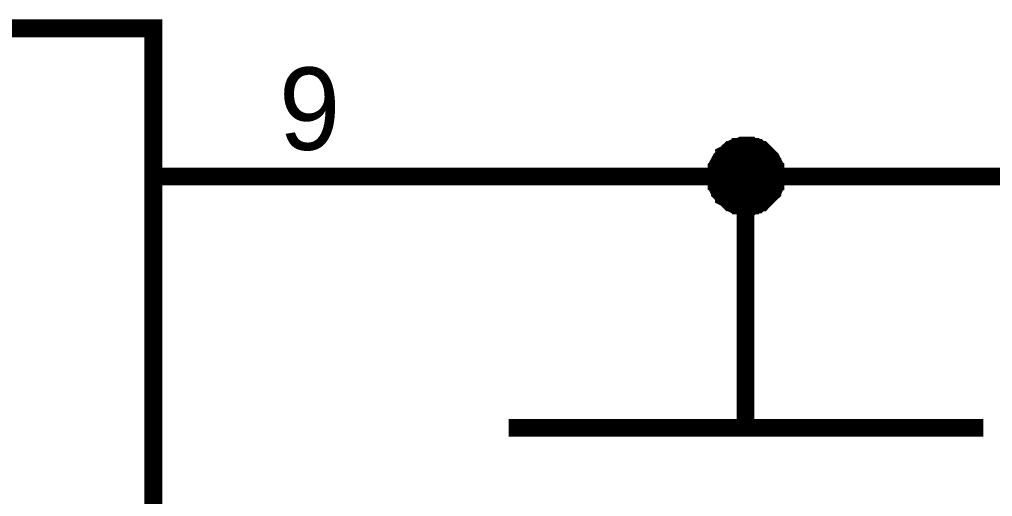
# Model space of a CAD drawing. Extents: x 0 to 594, y 0 to 420.
# Drawn here: x 70.36 to 86.77, y 237.09 to 245.14 of the extents above; entities that cross this region are included whole.
import ezdxf

# ---------------------------------------------------------------- set-up
doc = ezdxf.new("R2010")
doc.units = 0
doc.layers.add('SHEET', color=255, linetype='CONTINUOUS')

msp = doc.modelspace()

# ---------------------------------------------------------------- linework, layer by layer
at = {"layer": 'SHEET', "const_width": 0.3}
msp.add_lwpolyline([(50.131, 244.988), (72.618, 244.988), (72.618, 224.993), (50.131, 224.993), (50.131, 244.988)], close=True, dxfattribs=at)
at = {"layer": 'SHEET'}
for points, const_width in [([(82.099, 242.487), (82.099, 242.504), (82.099, 242.539), (82.099, 242.556), (82.116, 242.591), (82.116, 242.608), (82.116, 242.643), (82.133, 242.66), (82.133, 242.678), (82.151, 242.713), (82.168, 242.73), (82.168, 242.747), (82.186, 242.782), (82.203, 242.799), (82.22, 242.817), (82.238, 242.834), (82.238, 242.852), (82.272, 242.869), (82.29, 242.886), (82.307, 242.904), (82.324, 242.921), (82.342, 242.938), (82.359, 242.938), (82.377, 242.956), (82.411, 242.973), (82.429, 242.973), (82.446, 242.991), (82.481, 242.991), (82.498, 242.991), (82.533, 243.008), (82.55, 243.008), (82.585, 243.008), (82.602, 243.008)], 0.3), ([(82.099, 242.487), (82.099, 242.504), (82.099, 242.539), (82.099, 242.556), (82.116, 242.591), (82.116, 242.608), (82.116, 242.643), (82.133, 242.66), (82.133, 242.678), (82.151, 242.713), (82.168, 242.73), (82.168, 242.747), (82.186, 242.782), (82.203, 242.799), (82.22, 242.817), (82.238, 242.834), (82.238, 242.852), (82.272, 242.869), (82.29, 242.886), (82.307, 242.904), (82.324, 242.921), (82.342, 242.938), (82.359, 242.938), (82.377, 242.956), (82.411, 242.973), (82.429, 242.973), (82.446, 242.991), (82.481, 242.991), (82.498, 242.991), (82.533, 243.008), (82.55, 243.008), (82.585, 243.008), (82.602, 243.008)], 0.3), ([(82.099, 242.487), (82.099, 242.504), (82.099, 242.539), (82.099, 242.556), (82.116, 242.591), (82.116, 242.608), (82.116, 242.643), (82.133, 242.66), (82.133, 242.678), (82.151, 242.713), (82.168, 242.73), (82.168, 242.747), (82.186, 242.782), (82.203, 242.799), (82.22, 242.817), (82.238, 242.834), (82.238, 242.852), (82.272, 242.869), (82.29, 242.886), (82.307, 242.904), (82.324, 242.921), (82.342, 242.938), (82.359, 242.938), (82.377, 242.956), (82.411, 242.973), (82.429, 242.973), (82.446, 242.991), (82.481, 242.991), (82.498, 242.991), (82.533, 243.008), (82.55, 243.008), (82.585, 243.008), (82.602, 243.008)], 0.3), ([(82.099, 242.487), (82.099, 242.504), (82.099, 242.539), (82.099, 242.556), (82.116, 242.591), (82.116, 242.608), (82.116, 242.643), (82.133, 242.66), (82.133, 242.678), (82.151, 242.713), (82.168, 242.73), (82.168, 242.747), (82.186, 242.782), (82.203, 242.799), (82.22, 242.817), (82.238, 242.834), (82.238, 242.852), (82.272, 242.869), (82.29, 242.886), (82.307, 242.904), (82.324, 242.921), (82.342, 242.938), (82.359, 242.938), (82.377, 242.956), (82.411, 242.973), (82.429, 242.973), (82.446, 242.991), (82.481, 242.991), (82.498, 242.991), (82.533, 243.008), (82.55, 243.008), (82.585, 243.008), (82.602, 243.008)], 0.3), ([(82.099, 242.487), (82.099, 242.504), (82.099, 242.539), (82.099, 242.556), (82.116, 242.591), (82.116, 242.608), (82.116, 242.643), (82.133, 242.66), (82.133, 242.678), (82.151, 242.713), (82.168, 242.73), (82.168, 242.747), (82.186, 242.782), (82.203, 242.799), (82.22, 242.817), (82.238, 242.834), (82.238, 242.852), (82.272, 242.869), (82.29, 242.886), (82.307, 242.904), (82.324, 242.921), (82.342, 242.938), (82.359, 242.938), (82.377, 242.956), (82.411, 242.973), (82.429, 242.973), (82.446, 242.991), (82.481, 242.991), (82.498, 242.991), (82.533, 243.008), (82.55, 243.008), (82.585, 243.008), (82.602, 243.008)], 0.3), ([(82.602, 243.008), (82.602, 243.008)], 0.3), ([(82.602, 243.008), (82.637, 243.008), (82.654, 243.008), (82.689, 243.008), (82.706, 242.991), (82.741, 242.991), (82.759, 242.991), (82.776, 242.973), (82.811, 242.973), (82.828, 242.956), (82.845, 242.938), (82.88, 242.938), (82.897, 242.921), (82.915, 242.904), (82.932, 242.886), (82.95, 242.869), (82.967, 242.852), (82.984, 242.834), (83.002, 242.817), (83.019, 242.799), (83.036, 242.782), (83.054, 242.747), (83.054, 242.73), (83.071, 242.713), (83.088, 242.678), (83.088, 242.66), (83.106, 242.643), (83.106, 242.608), (83.106, 242.591), (83.123, 242.556), (83.123, 242.539), (83.123, 242.504), (83.123, 242.487)], 0.3), ([(82.602, 243.008), (82.602, 243.008)], 0.3), ([(82.602, 243.008), (82.637, 243.008), (82.654, 243.008), (82.689, 243.008), (82.706, 242.991), (82.741, 242.991), (82.759, 242.991), (82.776, 242.973), (82.811, 242.973), (82.828, 242.956), (82.845, 242.938), (82.88, 242.938), (82.897, 242.921), (82.915, 242.904), (82.932, 242.886), (82.95, 242.869), (82.967, 242.852), (82.984, 242.834), (83.002, 242.817), (83.019, 242.799), (83.036, 242.782), (83.054, 242.747), (83.054, 242.73), (83.071, 242.713), (83.088, 242.678), (83.088, 242.66), (83.106, 242.643), (83.106, 242.608), (83.106, 242.591), (83.123, 242.556), (83.123, 242.539), (83.123, 242.504), (83.123, 242.487)], 0.3), ([(82.602, 243.008), (82.602, 243.008)], 0.3), ([(82.602, 243.008), (82.637, 243.008), (82.654, 243.008), (82.689, 243.008), (82.706, 242.991), (82.741, 242.991), (82.759, 242.991), (82.776, 242.973), (82.811, 242.973), (82.828, 242.956), (82.845, 242.938), (82.88, 242.938), (82.897, 242.921), (82.915, 242.904), (82.932, 242.886), (82.95, 242.869), (82.967, 242.852), (82.984, 242.834), (83.002, 242.817), (83.019, 242.799), (83.036, 242.782), (83.054, 242.747), (83.054, 242.73), (83.071, 242.713), (83.088, 242.678), (83.088, 242.66), (83.106, 242.643), (83.106, 242.608), (83.106, 242.591), (83.123, 242.556), (83.123, 242.539), (83.123, 242.504), (83.123, 242.487)], 0.3), ([(82.602, 243.008), (82.602, 243.008)], 0.3), ([(82.602, 243.008), (82.637, 243.008), (82.654, 243.008), (82.689, 243.008), (82.706, 242.991), (82.741, 242.991), (82.759, 242.991), (82.776, 242.973), (82.811, 242.973), (82.828, 242.956), (82.845, 242.938), (82.88, 242.938), (82.897, 242.921), (82.915, 242.904), (82.932, 242.886), (82.95, 242.869), (82.967, 242.852), (82.984, 242.834), (83.002, 242.817), (83.019, 242.799), (83.036, 242.782), (83.054, 242.747), (83.054, 242.73), (83.071, 242.713), (83.088, 242.678), (83.088, 242.66), (83.106, 242.643), (83.106, 242.608), (83.106, 242.591), (83.123, 242.556), (83.123, 242.539), (83.123, 242.504), (83.123, 242.487)], 0.3), ([(82.602, 243.008), (82.602, 243.008)], 0.3), ([(82.602, 243.008), (82.637, 243.008), (82.654, 243.008), (82.689, 243.008), (82.706, 242.991), (82.741, 242.991), (82.759, 242.991), (82.776, 242.973), (82.811, 242.973), (82.828, 242.956), (82.845, 242.938), (82.88, 242.938), (82.897, 242.921), (82.915, 242.904), (82.932, 242.886), (82.95, 242.869), (82.967, 242.852), (82.984, 242.834), (83.002, 242.817), (83.019, 242.799), (83.036, 242.782), (83.054, 242.747), (83.054, 242.73), (83.071, 242.713), (83.088, 242.678), (83.088, 242.66), (83.106, 242.643), (83.106, 242.608), (83.106, 242.591), (83.123, 242.556), (83.123, 242.539), (83.123, 242.504), (83.123, 242.487)], 0.3), ([(82.099, 242.487), (82.099, 242.504), (82.099, 242.539), (82.099, 242.556), (82.116, 242.591), (82.116, 242.608), (82.116, 242.643), (82.133, 242.66), (82.133, 242.678), (82.151, 242.713), (82.168, 242.73), (82.168, 242.747), (82.186, 242.782), (82.203, 242.799), (82.22, 242.817), (82.238, 242.834), (82.238, 242.852), (82.272, 242.869), (82.29, 242.886), (82.307, 242.904), (82.324, 242.921), (82.342, 242.938), (82.359, 242.938), (82.377, 242.956), (82.411, 242.973), (82.429, 242.973), (82.446, 242.991), (82.481, 242.991), (82.498, 242.991), (82.533, 243.008), (82.55, 243.008), (82.585, 243.008), (82.602, 243.008)], 0.0991), ([(82.099, 242.487), (82.099, 242.504), (82.099, 242.539), (82.099, 242.556), (82.116, 242.591), (82.116, 242.608), (82.116, 242.643), (82.133, 242.66), (82.133, 242.678), (82.151, 242.713), (82.168, 242.73), (82.168, 242.747), (82.186, 242.782), (82.203, 242.799), (82.22, 242.817), (82.238, 242.834), (82.238, 242.852), (82.272, 242.869), (82.29, 242.886), (82.307, 242.904), (82.324, 242.921), (82.342, 242.938), (82.359, 242.938), (82.377, 242.956), (82.411, 242.973), (82.429, 242.973), (82.446, 242.991), (82.481, 242.991), (82.498, 242.991), (82.533, 243.008), (82.55, 243.008), (82.585, 243.008), (82.602, 243.008)], 0.0991), ([(82.099, 242.487), (82.099, 242.504), (82.099, 242.539), (82.099, 242.556), (82.116, 242.591), (82.116, 242.608), (82.116, 242.643), (82.133, 242.66), (82.133, 242.678), (82.151, 242.713), (82.168, 242.73), (82.168, 242.747), (82.186, 242.782), (82.203, 242.799), (82.22, 242.817), (82.238, 242.834), (82.238, 242.852), (82.272, 242.869), (82.29, 242.886), (82.307, 242.904), (82.324, 242.921), (82.342, 242.938), (82.359, 242.938), (82.377, 242.956), (82.411, 242.973), (82.429, 242.973), (82.446, 242.991), (82.481, 242.991), (82.498, 242.991), (82.533, 243.008), (82.55, 243.008), (82.585, 243.008), (82.602, 243.008)], 0.0991), ([(82.099, 242.487), (82.099, 242.504), (82.099, 242.539), (82.099, 242.556), (82.116, 242.591), (82.116, 242.608), (82.116, 242.643), (82.133, 242.66), (82.133, 242.678), (82.151, 242.713), (82.168, 242.73), (82.168, 242.747), (82.186, 242.782), (82.203, 242.799), (82.22, 242.817), (82.238, 242.834), (82.238, 242.852), (82.272, 242.869), (82.29, 242.886), (82.307, 242.904), (82.324, 242.921), (82.342, 242.938), (82.359, 242.938), (82.377, 242.956), (82.411, 242.973), (82.429, 242.973), (82.446, 242.991), (82.481, 242.991), (82.498, 242.991), (82.533, 243.008), (82.55, 243.008), (82.585, 243.008), (82.602, 243.008)], 0.0991), ([(82.099, 242.487), (82.099, 242.504), (82.099, 242.539), (82.099, 242.556), (82.116, 242.591), (82.116, 242.608), (82.116, 242.643), (82.133, 242.66), (82.133, 242.678), (82.151, 242.713), (82.168, 242.73), (82.168, 242.747), (82.186, 242.782), (82.203, 242.799), (82.22, 242.817), (82.238, 242.834), (82.238, 242.852), (82.272, 242.869), (82.29, 242.886), (82.307, 242.904), (82.324, 242.921), (82.342, 242.938), (82.359, 242.938), (82.377, 242.956), (82.411, 242.973), (82.429, 242.973), (82.446, 242.991), (82.481, 242.991), (82.498, 242.991), (82.533, 243.008), (82.55, 243.008), (82.585, 243.008), (82.602, 243.008)], 0.0991), ([(82.602, 243.008), (82.602, 243.008)], 0.0991), ([(82.602, 243.008), (82.637, 243.008), (82.654, 243.008), (82.689, 243.008), (82.706, 242.991), (82.741, 242.991), (82.759, 242.991), (82.776, 242.973), (82.811, 242.973), (82.828, 242.956), (82.845, 242.938), (82.88, 242.938), (82.897, 242.921), (82.915, 242.904), (82.932, 242.886), (82.95, 242.869), (82.967, 242.852), (82.984, 242.834), (83.002, 242.817), (83.019, 242.799), (83.036, 242.782), (83.054, 242.747), (83.054, 242.73), (83.071, 242.713), (83.088, 242.678), (83.088, 242.66), (83.106, 242.643), (83.106, 242.608), (83.106, 242.591), (83.123, 242.556), (83.123, 242.539), (83.123, 242.504), (83.123, 242.487)], 0.0991), ([(82.602, 243.008), (82.602, 243.008)], 0.0991), ([(82.602, 243.008), (82.637, 243.008), (82.654, 243.008), (82.689, 243.008), (82.706, 242.991), (82.741, 242.991), (82.759, 242.991), (82.776, 242.973), (82.811, 242.973), (82.828, 242.956), (82.845, 242.938), (82.88, 242.938), (82.897, 242.921), (82.915, 242.904), (82.932, 242.886), (82.95, 242.869), (82.967, 242.852), (82.984, 242.834), (83.002, 242.817), (83.019, 242.799), (83.036, 242.782), (83.054, 242.747), (83.054, 242.73), (83.071, 242.713), (83.088, 242.678), (83.088, 242.66), (83.106, 242.643), (83.106, 242.608), (83.106, 242.591), (83.123, 242.556), (83.123, 242.539), (83.123, 242.504), (83.123, 242.487)], 0.0991), ([(82.602, 243.008), (82.602, 243.008)], 0.0991), ([(82.602, 243.008), (82.637, 243.008), (82.654, 243.008), (82.689, 243.008), (82.706, 242.991), (82.741, 242.991), (82.759, 242.991), (82.776, 242.973), (82.811, 242.973), (82.828, 242.956), (82.845, 242.938), (82.88, 242.938), (82.897, 242.921), (82.915, 242.904), (82.932, 242.886), (82.95, 242.869), (82.967, 242.852), (82.984, 242.834), (83.002, 242.817), (83.019, 242.799), (83.036, 242.782), (83.054, 242.747), (83.054, 242.73), (83.071, 242.713), (83.088, 242.678), (83.088, 242.66), (83.106, 242.643), (83.106, 242.608), (83.106, 242.591), (83.123, 242.556), (83.123, 242.539), (83.123, 242.504), (83.123, 242.487)], 0.0991), ([(82.602, 243.008), (82.602, 243.008)], 0.0991), ([(82.602, 243.008), (82.637, 243.008), (82.654, 243.008), (82.689, 243.008), (82.706, 242.991), (82.741, 242.991), (82.759, 242.991), (82.776, 242.973), (82.811, 242.973), (82.828, 242.956), (82.845, 242.938), (82.88, 242.938), (82.897, 242.921), (82.915, 242.904), (82.932, 242.886), (82.95, 242.869), (82.967, 242.852), (82.984, 242.834), (83.002, 242.817), (83.019, 242.799), (83.036, 242.782), (83.054, 242.747), (83.054, 242.73), (83.071, 242.713), (83.088, 242.678), (83.088, 242.66), (83.106, 242.643), (83.106, 242.608), (83.106, 242.591), (83.123, 242.556), (83.123, 242.539), (83.123, 242.504), (83.123, 242.487)], 0.0991), ([(82.602, 243.008), (82.602, 243.008)], 0.0991), ([(82.602, 243.008), (82.637, 243.008), (82.654, 243.008), (82.689, 243.008), (82.706, 242.991), (82.741, 242.991), (82.759, 242.991), (82.776, 242.973), (82.811, 242.973), (82.828, 242.956), (82.845, 242.938), (82.88, 242.938), (82.897, 242.921), (82.915, 242.904), (82.932, 242.886), (82.95, 242.869), (82.967, 242.852), (82.984, 242.834), (83.002, 242.817), (83.019, 242.799), (83.036, 242.782), (83.054, 242.747), (83.054, 242.73), (83.071, 242.713), (83.088, 242.678), (83.088, 242.66), (83.106, 242.643), (83.106, 242.608), (83.106, 242.591), (83.123, 242.556), (83.123, 242.539), (83.123, 242.504), (83.123, 242.487)], 0.0991), ([(72.618, 242.487), (77.619, 242.487)], 0.3), ([(110.09, 242.487), (82.602, 242.487), (77.619, 242.487)], 0.3), ([(82.602, 241.983), (82.585, 241.983), (82.55, 241.983), (82.533, 241.983), (82.498, 242), (82.481, 242), (82.446, 242), (82.429, 242.018), (82.411, 242.018), (82.377, 242.035), (82.359, 242.052), (82.342, 242.052), (82.324, 242.07), (82.307, 242.087), (82.29, 242.105), (82.272, 242.122), (82.238, 242.139), (82.238, 242.157), (82.22, 242.174), (82.203, 242.191), (82.186, 242.209), (82.168, 242.226), (82.168, 242.244), (82.151, 242.261), (82.133, 242.296), (82.133, 242.313), (82.116, 242.33), (82.116, 242.365), (82.116, 242.383), (82.099, 242.417), (82.099, 242.435), (82.099, 242.469), (82.099, 242.487)], 0.3), ([(82.099, 242.487), (82.099, 242.487)], 0.3), ([(82.602, 241.983), (82.585, 241.983), (82.55, 241.983), (82.533, 241.983), (82.498, 242), (82.481, 242), (82.446, 242), (82.429, 242.018), (82.411, 242.018), (82.377, 242.035), (82.359, 242.052), (82.342, 242.052), (82.324, 242.07), (82.307, 242.087), (82.29, 242.105), (82.272, 242.122), (82.238, 242.139), (82.238, 242.157), (82.22, 242.174), (82.203, 242.191), (82.186, 242.209), (82.168, 242.226), (82.168, 242.244), (82.151, 242.261), (82.133, 242.296), (82.133, 242.313), (82.116, 242.33), (82.116, 242.365), (82.116, 242.383), (82.099, 242.417), (82.099, 242.435), (82.099, 242.469), (82.099, 242.487)], 0.3), ([(82.099, 242.487), (82.099, 242.487)], 0.3), ([(82.602, 241.983), (82.585, 241.983), (82.55, 241.983), (82.533, 241.983), (82.498, 242), (82.481, 242), (82.446, 242), (82.429, 242.018), (82.411, 242.018), (82.377, 242.035), (82.359, 242.052), (82.342, 242.052), (82.324, 242.07), (82.307, 242.087), (82.29, 242.105), (82.272, 242.122), (82.238, 242.139), (82.238, 242.157), (82.22, 242.174), (82.203, 242.191), (82.186, 242.209), (82.168, 242.226), (82.168, 242.244), (82.151, 242.261), (82.133, 242.296), (82.133, 242.313), (82.116, 242.33), (82.116, 242.365), (82.116, 242.383), (82.099, 242.417), (82.099, 242.435), (82.099, 242.469), (82.099, 242.487)], 0.3), ([(82.099, 242.487), (82.099, 242.487)], 0.3), ([(82.602, 241.983), (82.585, 241.983), (82.55, 241.983), (82.533, 241.983), (82.498, 242), (82.481, 242), (82.446, 242), (82.429, 242.018), (82.411, 242.018), (82.377, 242.035), (82.359, 242.052), (82.342, 242.052), (82.324, 242.07), (82.307, 242.087), (82.29, 242.105), (82.272, 242.122), (82.238, 242.139), (82.238, 242.157), (82.22, 242.174), (82.203, 242.191), (82.186, 242.209), (82.168, 242.226), (82.168, 242.244), (82.151, 242.261), (82.133, 242.296), (82.133, 242.313), (82.116, 242.33), (82.116, 242.365), (82.116, 242.383), (82.099, 242.417), (82.099, 242.435), (82.099, 242.469), (82.099, 242.487)], 0.3), ([(82.099, 242.487), (82.099, 242.487)], 0.3), ([(82.602, 241.983), (82.585, 241.983), (82.55, 241.983), (82.533, 241.983), (82.498, 242), (82.481, 242), (82.446, 242), (82.429, 242.018), (82.411, 242.018), (82.377, 242.035), (82.359, 242.052), (82.342, 242.052), (82.324, 242.07), (82.307, 242.087), (82.29, 242.105), (82.272, 242.122), (82.238, 242.139), (82.238, 242.157), (82.22, 242.174), (82.203, 242.191), (82.186, 242.209), (82.168, 242.226), (82.168, 242.244), (82.151, 242.261), (82.133, 242.296), (82.133, 242.313), (82.116, 242.33), (82.116, 242.365), (82.116, 242.383), (82.099, 242.417), (82.099, 242.435), (82.099, 242.469), (82.099, 242.487)], 0.3), ([(82.099, 242.487), (82.099, 242.487)], 0.3), ([(82.602, 241.983), (82.585, 241.983), (82.55, 241.983), (82.533, 241.983), (82.498, 242), (82.481, 242), (82.446, 242), (82.429, 242.018), (82.411, 242.018), (82.377, 242.035), (82.359, 242.052), (82.342, 242.052), (82.324, 242.07), (82.307, 242.087), (82.29, 242.105), (82.272, 242.122), (82.238, 242.139), (82.238, 242.157), (82.22, 242.174), (82.203, 242.191), (82.186, 242.209), (82.168, 242.226), (82.168, 242.244), (82.151, 242.261), (82.133, 242.296), (82.133, 242.313), (82.116, 242.33), (82.116, 242.365), (82.116, 242.383), (82.099, 242.417), (82.099, 242.435), (82.099, 242.469), (82.099, 242.487)], 0.0991), ([(82.099, 242.487), (82.099, 242.487)], 0.0991), ([(82.602, 241.983), (82.585, 241.983), (82.55, 241.983), (82.533, 241.983), (82.498, 242), (82.481, 242), (82.446, 242), (82.429, 242.018), (82.411, 242.018), (82.377, 242.035), (82.359, 242.052), (82.342, 242.052), (82.324, 242.07), (82.307, 242.087), (82.29, 242.105), (82.272, 242.122), (82.238, 242.139), (82.238, 242.157), (82.22, 242.174), (82.203, 242.191), (82.186, 242.209), (82.168, 242.226), (82.168, 242.244), (82.151, 242.261), (82.133, 242.296), (82.133, 242.313), (82.116, 242.33), (82.116, 242.365), (82.116, 242.383), (82.099, 242.417), (82.099, 242.435), (82.099, 242.469), (82.099, 242.487)], 0.0991), ([(82.099, 242.487), (82.099, 242.487)], 0.0991), ([(82.602, 241.983), (82.585, 241.983), (82.55, 241.983), (82.533, 241.983), (82.498, 242), (82.481, 242), (82.446, 242), (82.429, 242.018), (82.411, 242.018), (82.377, 242.035), (82.359, 242.052), (82.342, 242.052), (82.324, 242.07), (82.307, 242.087), (82.29, 242.105), (82.272, 242.122), (82.238, 242.139), (82.238, 242.157), (82.22, 242.174), (82.203, 242.191), (82.186, 242.209), (82.168, 242.226), (82.168, 242.244), (82.151, 242.261), (82.133, 242.296), (82.133, 242.313), (82.116, 242.33), (82.116, 242.365), (82.116, 242.383), (82.099, 242.417), (82.099, 242.435), (82.099, 242.469), (82.099, 242.487)], 0.0991), ([(82.099, 242.487), (82.099, 242.487)], 0.0991), ([(82.602, 241.983), (82.585, 241.983), (82.55, 241.983), (82.533, 241.983), (82.498, 242), (82.481, 242), (82.446, 242), (82.429, 242.018), (82.411, 242.018), (82.377, 242.035), (82.359, 242.052), (82.342, 242.052), (82.324, 242.07), (82.307, 242.087), (82.29, 242.105), (82.272, 242.122), (82.238, 242.139), (82.238, 242.157), (82.22, 242.174), (82.203, 242.191), (82.186, 242.209), (82.168, 242.226), (82.168, 242.244), (82.151, 242.261), (82.133, 242.296), (82.133, 242.313), (82.116, 242.33), (82.116, 242.365), (82.116, 242.383), (82.099, 242.417), (82.099, 242.435), (82.099, 242.469), (82.099, 242.487)], 0.0991), ([(82.099, 242.487), (82.099, 242.487)], 0.0991), ([(82.602, 241.983), (82.585, 241.983), (82.55, 241.983), (82.533, 241.983), (82.498, 242), (82.481, 242), (82.446, 242), (82.429, 242.018), (82.411, 242.018), (82.377, 242.035), (82.359, 242.052), (82.342, 242.052), (82.324, 242.07), (82.307, 242.087), (82.29, 242.105), (82.272, 242.122), (82.238, 242.139), (82.238, 242.157), (82.22, 242.174), (82.203, 242.191), (82.186, 242.209), (82.168, 242.226), (82.168, 242.244), (82.151, 242.261), (82.133, 242.296), (82.133, 242.313), (82.116, 242.33), (82.116, 242.365), (82.116, 242.383), (82.099, 242.417), (82.099, 242.435), (82.099, 242.469), (82.099, 242.487)], 0.0991), ([(82.099, 242.487), (82.099, 242.487)], 0.0991), ([(83.123, 242.487), (83.123, 242.469), (83.123, 242.435), (83.123, 242.417), (83.106, 242.383), (83.106, 242.365), (83.106, 242.33), (83.088, 242.313), (83.088, 242.296), (83.071, 242.261), (83.054, 242.244), (83.054, 242.226), (83.036, 242.209), (83.019, 242.191), (83.002, 242.174), (82.984, 242.157), (82.967, 242.139), (82.95, 242.122), (82.932, 242.105), (82.915, 242.087), (82.897, 242.07), (82.88, 242.052), (82.845, 242.052), (82.828, 242.035), (82.811, 242.018), (82.776, 242.018), (82.759, 242), (82.741, 242), (82.706, 242), (82.689, 241.983), (82.654, 241.983), (82.637, 241.983), (82.602, 241.983)], 0.3), ([(82.602, 238.248), (82.602, 242.487)], 0.3), ([(83.123, 242.487), (83.123, 242.469), (83.123, 242.435), (83.123, 242.417), (83.106, 242.383), (83.106, 242.365), (83.106, 242.33), (83.088, 242.313), (83.088, 242.296), (83.071, 242.261), (83.054, 242.244), (83.054, 242.226), (83.036, 242.209), (83.019, 242.191), (83.002, 242.174), (82.984, 242.157), (82.967, 242.139), (82.95, 242.122), (82.932, 242.105), (82.915, 242.087), (82.897, 242.07), (82.88, 242.052), (82.845, 242.052), (82.828, 242.035), (82.811, 242.018), (82.776, 242.018), (82.759, 242), (82.741, 242), (82.706, 242), (82.689, 241.983), (82.654, 241.983), (82.637, 241.983), (82.602, 241.983)], 0.3), ([(83.123, 242.487), (83.123, 242.469), (83.123, 242.435), (83.123, 242.417), (83.106, 242.383), (83.106, 242.365), (83.106, 242.33), (83.088, 242.313), (83.088, 242.296), (83.071, 242.261), (83.054, 242.244), (83.054, 242.226), (83.036, 242.209), (83.019, 242.191), (83.002, 242.174), (82.984, 242.157), (82.967, 242.139), (82.95, 242.122), (82.932, 242.105), (82.915, 242.087), (82.897, 242.07), (82.88, 242.052), (82.845, 242.052), (82.828, 242.035), (82.811, 242.018), (82.776, 242.018), (82.759, 242), (82.741, 242), (82.706, 242), (82.689, 241.983), (82.654, 241.983), (82.637, 241.983), (82.602, 241.983)], 0.3), ([(83.123, 242.487), (83.123, 242.469), (83.123, 242.435), (83.123, 242.417), (83.106, 242.383), (83.106, 242.365), (83.106, 242.33), (83.088, 242.313), (83.088, 242.296), (83.071, 242.261), (83.054, 242.244), (83.054, 242.226), (83.036, 242.209), (83.019, 242.191), (83.002, 242.174), (82.984, 242.157), (82.967, 242.139), (82.95, 242.122), (82.932, 242.105), (82.915, 242.087), (82.897, 242.07), (82.88, 242.052), (82.845, 242.052), (82.828, 242.035), (82.811, 242.018), (82.776, 242.018), (82.759, 242), (82.741, 242), (82.706, 242), (82.689, 241.983), (82.654, 241.983), (82.637, 241.983), (82.602, 241.983)], 0.3), ([(83.123, 242.487), (83.123, 242.469), (83.123, 242.435), (83.123, 242.417), (83.106, 242.383), (83.106, 242.365), (83.106, 242.33), (83.088, 242.313), (83.088, 242.296), (83.071, 242.261), (83.054, 242.244), (83.054, 242.226), (83.036, 242.209), (83.019, 242.191), (83.002, 242.174), (82.984, 242.157), (82.967, 242.139), (82.95, 242.122), (82.932, 242.105), (82.915, 242.087), (82.897, 242.07), (82.88, 242.052), (82.845, 242.052), (82.828, 242.035), (82.811, 242.018), (82.776, 242.018), (82.759, 242), (82.741, 242), (82.706, 242), (82.689, 241.983), (82.654, 241.983), (82.637, 241.983), (82.602, 241.983)], 0.3), ([(83.123, 242.487), (83.123, 242.469), (83.123, 242.435), (83.123, 242.417), (83.106, 242.383), (83.106, 242.365), (83.106, 242.33), (83.088, 242.313), (83.088, 242.296), (83.071, 242.261), (83.054, 242.244), (83.054, 242.226), (83.036, 242.209), (83.019, 242.191), (83.002, 242.174), (82.984, 242.157), (82.967, 242.139), (82.95, 242.122), (82.932, 242.105), (82.915, 242.087), (82.897, 242.07), (82.88, 242.052), (82.845, 242.052), (82.828, 242.035), (82.811, 242.018), (82.776, 242.018), (82.759, 242), (82.741, 242), (82.706, 242), (82.689, 241.983), (82.654, 241.983), (82.637, 241.983), (82.602, 241.983)], 0.0991), ([(83.123, 242.487), (83.123, 242.469), (83.123, 242.435), (83.123, 242.417), (83.106, 242.383), (83.106, 242.365), (83.106, 242.33), (83.088, 242.313), (83.088, 242.296), (83.071, 242.261), (83.054, 242.244), (83.054, 242.226), (83.036, 242.209), (83.019, 242.191), (83.002, 242.174), (82.984, 242.157), (82.967, 242.139), (82.95, 242.122), (82.932, 242.105), (82.915, 242.087), (82.897, 242.07), (82.88, 242.052), (82.845, 242.052), (82.828, 242.035), (82.811, 242.018), (82.776, 242.018), (82.759, 242), (82.741, 242), (82.706, 242), (82.689, 241.983), (82.654, 241.983), (82.637, 241.983), (82.602, 241.983)], 0.0991), ([(83.123, 242.487), (83.123, 242.469), (83.123, 242.435), (83.123, 242.417), (83.106, 242.383), (83.106, 242.365), (83.106, 242.33), (83.088, 242.313), (83.088, 242.296), (83.071, 242.261), (83.054, 242.244), (83.054, 242.226), (83.036, 242.209), (83.019, 242.191), (83.002, 242.174), (82.984, 242.157), (82.967, 242.139), (82.95, 242.122), (82.932, 242.105), (82.915, 242.087), (82.897, 242.07), (82.88, 242.052), (82.845, 242.052), (82.828, 242.035), (82.811, 242.018), (82.776, 242.018), (82.759, 242), (82.741, 242), (82.706, 242), (82.689, 241.983), (82.654, 241.983), (82.637, 241.983), (82.602, 241.983)], 0.0991), ([(83.123, 242.487), (83.123, 242.469), (83.123, 242.435), (83.123, 242.417), (83.106, 242.383), (83.106, 242.365), (83.106, 242.33), (83.088, 242.313), (83.088, 242.296), (83.071, 242.261), (83.054, 242.244), (83.054, 242.226), (83.036, 242.209), (83.019, 242.191), (83.002, 242.174), (82.984, 242.157), (82.967, 242.139), (82.95, 242.122), (82.932, 242.105), (82.915, 242.087), (82.897, 242.07), (82.88, 242.052), (82.845, 242.052), (82.828, 242.035), (82.811, 242.018), (82.776, 242.018), (82.759, 242), (82.741, 242), (82.706, 242), (82.689, 241.983), (82.654, 241.983), (82.637, 241.983), (82.602, 241.983)], 0.0991), ([(83.123, 242.487), (83.123, 242.469), (83.123, 242.435), (83.123, 242.417), (83.106, 242.383), (83.106, 242.365), (83.106, 242.33), (83.088, 242.313), (83.088, 242.296), (83.071, 242.261), (83.054, 242.244), (83.054, 242.226), (83.036, 242.209), (83.019, 242.191), (83.002, 242.174), (82.984, 242.157), (82.967, 242.139), (82.95, 242.122), (82.932, 242.105), (82.915, 242.087), (82.897, 242.07), (82.88, 242.052), (82.845, 242.052), (82.828, 242.035), (82.811, 242.018), (82.776, 242.018), (82.759, 242), (82.741, 242), (82.706, 242), (82.689, 241.983), (82.654, 241.983), (82.637, 241.983), (82.602, 241.983)], 0.0991), ([(83.123, 242.487), (83.123, 242.487), (83.123, 242.487), (83.123, 242.487), (83.123, 242.487), (83.123, 242.487), (83.123, 242.487), (83.123, 242.487), (83.123, 242.487), (83.123, 242.487), (83.123, 242.487), (83.123, 242.487), (83.123, 242.487), (83.123, 242.487), (83.123, 242.487), (83.123, 242.487), (83.123, 242.487), (83.123, 242.487), (83.123, 242.487), (83.123, 242.487), (83.123, 242.487), (83.123, 242.487), (83.123, 242.487), (83.123, 242.487), (83.123, 242.487), (83.123, 242.487), (83.123, 242.487), (83.123, 242.487), (83.123, 242.487), (83.123, 242.487), (83.123, 242.487), (83.123, 242.487), (83.123, 242.487)], 0.3), ([(83.123, 242.487), (83.123, 242.487)], 0.3), ([(83.123, 242.487), (83.123, 242.487), (83.123, 242.487), (83.123, 242.487), (83.123, 242.487), (83.123, 242.487), (83.123, 242.487), (83.123, 242.487), (83.123, 242.487), (83.123, 242.487), (83.123, 242.487), (83.123, 242.487), (83.123, 242.487), (83.123, 242.487), (83.123, 242.487), (83.123, 242.487), (83.123, 242.487), (83.123, 242.487), (83.123, 242.487), (83.123, 242.487), (83.123, 242.487), (83.123, 242.487), (83.123, 242.487), (83.123, 242.487), (83.123, 242.487), (83.123, 242.487), (83.123, 242.487), (83.123, 242.487), (83.123, 242.487), (83.123, 242.487), (83.123, 242.487), (83.123, 242.487), (83.123, 242.487)], 0.3), ([(83.123, 242.487), (83.123, 242.487)], 0.3), ([(83.123, 242.487), (83.123, 242.487), (83.123, 242.487), (83.123, 242.487), (83.123, 242.487), (83.123, 242.487), (83.123, 242.487), (83.123, 242.487), (83.123, 242.487), (83.123, 242.487), (83.123, 242.487), (83.123, 242.487), (83.123, 242.487), (83.123, 242.487), (83.123, 242.487), (83.123, 242.487), (83.123, 242.487), (83.123, 242.487), (83.123, 242.487), (83.123, 242.487), (83.123, 242.487), (83.123, 242.487), (83.123, 242.487), (83.123, 242.487), (83.123, 242.487), (83.123, 242.487), (83.123, 242.487), (83.123, 242.487), (83.123, 242.487), (83.123, 242.487), (83.123, 242.487), (83.123, 242.487), (83.123, 242.487)], 0.3), ([(83.123, 242.487), (83.123, 242.487)], 0.3), ([(83.123, 242.487), (83.123, 242.487), (83.123, 242.487), (83.123, 242.487), (83.123, 242.487), (83.123, 242.487), (83.123, 242.487), (83.123, 242.487), (83.123, 242.487), (83.123, 242.487), (83.123, 242.487), (83.123, 242.487), (83.123, 242.487), (83.123, 242.487), (83.123, 242.487), (83.123, 242.487), (83.123, 242.487), (83.123, 242.487), (83.123, 242.487), (83.123, 242.487), (83.123, 242.487), (83.123, 242.487), (83.123, 242.487), (83.123, 242.487), (83.123, 242.487), (83.123, 242.487), (83.123, 242.487), (83.123, 242.487), (83.123, 242.487), (83.123, 242.487), (83.123, 242.487), (83.123, 242.487), (83.123, 242.487)], 0.3), ([(83.123, 242.487), (83.123, 242.487)], 0.3), ([(83.123, 242.487), (83.123, 242.487), (83.123, 242.487), (83.123, 242.487), (83.123, 242.487), (83.123, 242.487), (83.123, 242.487), (83.123, 242.487), (83.123, 242.487), (83.123, 242.487), (83.123, 242.487), (83.123, 242.487), (83.123, 242.487), (83.123, 242.487), (83.123, 242.487), (83.123, 242.487), (83.123, 242.487), (83.123, 242.487), (83.123, 242.487), (83.123, 242.487), (83.123, 242.487), (83.123, 242.487), (83.123, 242.487), (83.123, 242.487), (83.123, 242.487), (83.123, 242.487), (83.123, 242.487), (83.123, 242.487), (83.123, 242.487), (83.123, 242.487), (83.123, 242.487), (83.123, 242.487), (83.123, 242.487)], 0.3), ([(83.123, 242.487), (83.123, 242.487)], 0.3), ([(83.123, 242.487), (83.123, 242.487), (83.123, 242.487), (83.123, 242.487), (83.123, 242.487), (83.123, 242.487), (83.123, 242.487), (83.123, 242.487), (83.123, 242.487), (83.123, 242.487), (83.123, 242.487), (83.123, 242.487), (83.123, 242.487), (83.123, 242.487), (83.123, 242.487), (83.123, 242.487), (83.123, 242.487), (83.123, 242.487), (83.123, 242.487), (83.123, 242.487), (83.123, 242.487), (83.123, 242.487), (83.123, 242.487), (83.123, 242.487), (83.123, 242.487), (83.123, 242.487), (83.123, 242.487), (83.123, 242.487), (83.123, 242.487), (83.123, 242.487), (83.123, 242.487), (83.123, 242.487), (83.123, 242.487)], 0.0991), ([(83.123, 242.487), (83.123, 242.487)], 0.0991), ([(83.123, 242.487), (83.123, 242.487), (83.123, 242.487), (83.123, 242.487), (83.123, 242.487), (83.123, 242.487), (83.123, 242.487), (83.123, 242.487), (83.123, 242.487), (83.123, 242.487), (83.123, 242.487), (83.123, 242.487), (83.123, 242.487), (83.123, 242.487), (83.123, 242.487), (83.123, 242.487), (83.123, 242.487), (83.123, 242.487), (83.123, 242.487), (83.123, 242.487), (83.123, 242.487), (83.123, 242.487), (83.123, 242.487), (83.123, 242.487), (83.123, 242.487), (83.123, 242.487), (83.123, 242.487), (83.123, 242.487), (83.123, 242.487), (83.123, 242.487), (83.123, 242.487), (83.123, 242.487), (83.123, 242.487)], 0.0991), ([(83.123, 242.487), (83.123, 242.487)], 0.0991), ([(83.123, 242.487), (83.123, 242.487), (83.123, 242.487), (83.123, 242.487), (83.123, 242.487), (83.123, 242.487), (83.123, 242.487), (83.123, 242.487), (83.123, 242.487), (83.123, 242.487), (83.123, 242.487), (83.123, 242.487), (83.123, 242.487), (83.123, 242.487), (83.123, 242.487), (83.123, 242.487), (83.123, 242.487), (83.123, 242.487), (83.123, 242.487), (83.123, 242.487), (83.123, 242.487), (83.123, 242.487), (83.123, 242.487), (83.123, 242.487), (83.123, 242.487), (83.123, 242.487), (83.123, 242.487), (83.123, 242.487), (83.123, 242.487), (83.123, 242.487), (83.123, 242.487), (83.123, 242.487), (83.123, 242.487)], 0.0991), ([(83.123, 242.487), (83.123, 242.487)], 0.0991), ([(83.123, 242.487), (83.123, 242.487), (83.123, 242.487), (83.123, 242.487), (83.123, 242.487), (83.123, 242.487), (83.123, 242.487), (83.123, 242.487), (83.123, 242.487), (83.123, 242.487), (83.123, 242.487), (83.123, 242.487), (83.123, 242.487), (83.123, 242.487), (83.123, 242.487), (83.123, 242.487), (83.123, 242.487), (83.123, 242.487), (83.123, 242.487), (83.123, 242.487), (83.123, 242.487), (83.123, 242.487), (83.123, 242.487), (83.123, 242.487), (83.123, 242.487), (83.123, 242.487), (83.123, 242.487), (83.123, 242.487), (83.123, 242.487), (83.123, 242.487), (83.123, 242.487), (83.123, 242.487), (83.123, 242.487)], 0.0991), ([(83.123, 242.487), (83.123, 242.487)], 0.0991), ([(83.123, 242.487), (83.123, 242.487), (83.123, 242.487), (83.123, 242.487), (83.123, 242.487), (83.123, 242.487), (83.123, 242.487), (83.123, 242.487), (83.123, 242.487), (83.123, 242.487), (83.123, 242.487), (83.123, 242.487), (83.123, 242.487), (83.123, 242.487), (83.123, 242.487), (83.123, 242.487), (83.123, 242.487), (83.123, 242.487), (83.123, 242.487), (83.123, 242.487), (83.123, 242.487), (83.123, 242.487), (83.123, 242.487), (83.123, 242.487), (83.123, 242.487), (83.123, 242.487), (83.123, 242.487), (83.123, 242.487), (83.123, 242.487), (83.123, 242.487), (83.123, 242.487), (83.123, 242.487), (83.123, 242.487)], 0.0991), ([(83.123, 242.487), (83.123, 242.487)], 0.0991), ([(86.613, 238.248), (78.608, 238.248)], 0.3)]:
    msp.add_lwpolyline(points, dxfattribs=dict(at, const_width=const_width))
at = {"layer": 'SHEET', "const_width": 0.508}
msp.add_lwpolyline([(82.246, 242.5, 1), (82.754, 242.5, 1)], format="xyb", close=True, dxfattribs=at)

# ---------------------------------------------------------------- texts
at = {"layer": 'SHEET'}
msp.add_text('9', height=1.39, dxfattribs=at).set_placement((74.736, 242.938))

doc.saveas('drawing.dxf')
